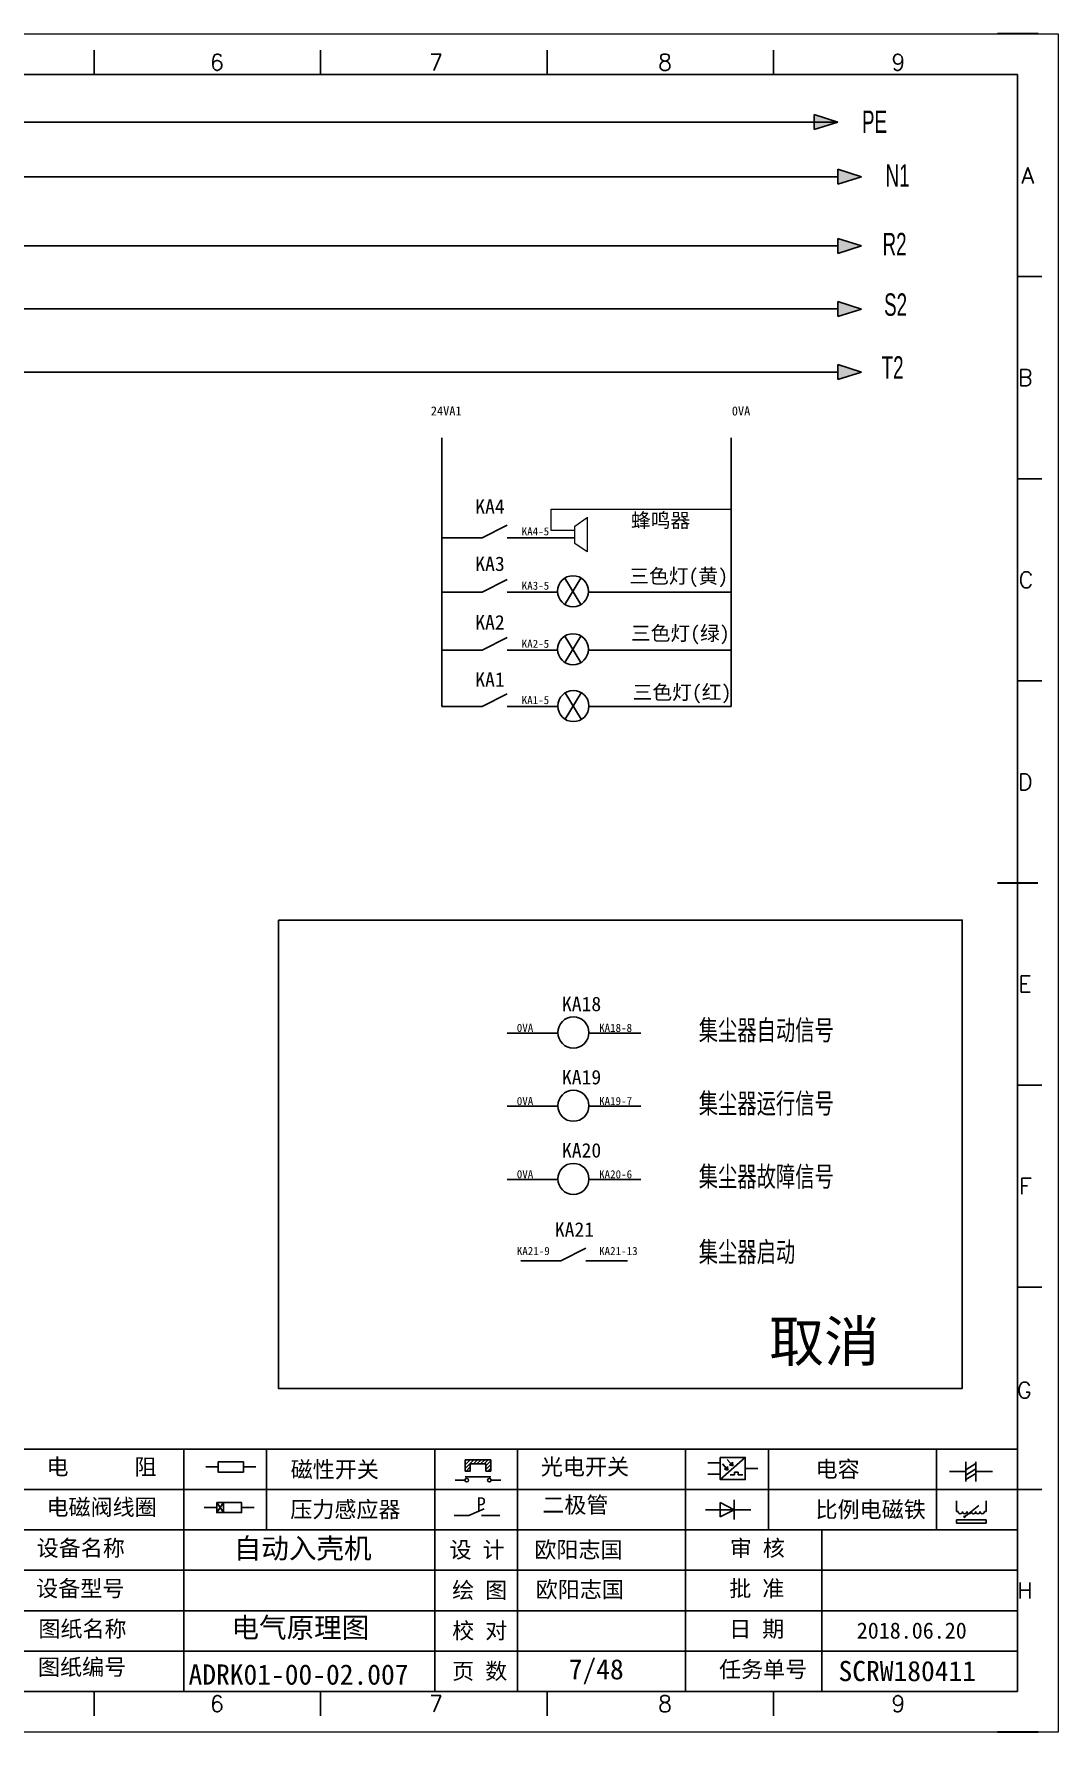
# Model space of a CAD drawing. Header units: millimetres. Extents: x 336 to 12810, y -1577 to 4105.
# Drawn here: x 8904.3 to 9031, y -58.4 to 151.6 of the extents above; entities that cross this region are included whole.
import ezdxf
from ezdxf.enums import TextEntityAlignment as Align

# ---------------------------------------------------------------- set-up
doc = ezdxf.new("R2010")
doc.units = ezdxf.units.MM
doc.layers.add('AE_BOR', color=1, linetype='Continuous')
doc.layers.add('MISC', color=2, linetype='Continuous')
doc.styles.get("Standard").update_dxf_attribs({"font": ''})
doc.styles.add('WD', font='romans.shx', dxfattribs={"width": 0.8, "bigfont": 'gbcbig.shx'})
doc.styles.add('样式 0', font='')
doc.styles.add('样式 8', font='arial.ttf', dxfattribs={"width": 0.6, "height": 2.5})
doc.styles.add('汉字', font='')
doc.styles.get('Standard').set_extended_font_data('SimSun')
doc.styles.get('样式 0').set_extended_font_data('KaiTi_GB2312')
doc.styles.get('汉字').set_extended_font_data('新宋体')

# ---------------------------------------------------------------- blocks, each defined once
blk = doc.blocks.new('磁性开关')
at = {"linetype": 'ByBlock'}
h = blk.add_hatch(dxfattribs=at)
h.set_pattern_fill('ANSI31', color=256, scale=0.1, style=0)
h.paths.add_polyline_path([(-1910.88, -776.69), (-1910.88, -775.29), (-1907.69, -775.29), (-1907.69, -776.69), (-1908.31, -776.69), (-1908.31, -775.79), (-1910.25, -775.79), (-1910.25, -776.69)])
for p, q in [((-1910.88, -776.69), (-1910.88, -775.29)), ((-1910.88, -775.29), (-1907.69, -775.29)), ((-1910.88, -776.69), (-1910.25, -776.69)), ((-1910.25, -776.69), (-1910.25, -775.79)), ((-1910.25, -775.79), (-1908.31, -775.79)), ((-1908.31, -776.69), (-1908.31, -775.79)), ((-1908.31, -776.69), (-1907.69, -776.69)), ((-1907.69, -775.29), (-1907.69, -776.69)), ((-1910.91, -777.81), (-1912.09, -777.81)), ((-1910.88, -777.39), (-1907.69, -777.39)), ((-1907.66, -777.81), (-1906.48, -777.81))]:
    blk.add_line(p, q, dxfattribs=at)
for centre in [(-1910.68, -777.81), (-1907.88, -777.81)]:
    blk.add_circle(centre, 0.225, dxfattribs=at)
blk = doc.blocks.new('光电开关')
at = {"linetype": 'ByBlock'}
h = blk.add_hatch(dxfattribs=at)
h.set_pattern_fill('ANSI31', color=256, scale=0.01, style=0)
h.set_pattern_definition([(45, (0.172267, 0), (-0.0224506403, 0.0224506403), [])])
h.paths.add_polyline_path([(-1882.44, -776.34), (-1882.5, -775.91), (-1882.68, -776.07)])
h.paths.add_polyline_path([(-1882.86, -776.23), (-1882.44, -776.34), (-1882.68, -776.07)])
h.paths.add_polyline_path([(-1883.05, -776.88), (-1883.11, -776.45), (-1883.29, -776.61)])
h.paths.add_polyline_path([(-1883.47, -776.77), (-1883.05, -776.88), (-1883.29, -776.61)])
for p, q in [((-1884.01, -775.96), (-1885.56, -775.96)), ((-1880.91, -775.3), (-1884.01, -778.05)), ((-1883.75, -776.09), (-1883.05, -776.88)), ((-1883.11, -776.45), (-1883.47, -776.77)), ((-1883.05, -776.88), (-1883.47, -776.77)), ((-1883.14, -775.55), (-1882.44, -776.34)), ((-1883.05, -776.88), (-1883.11, -776.45)), ((-1882.5, -775.91), (-1882.86, -776.23)), ((-1882.44, -776.34), (-1882.86, -776.23)), ((-1882.44, -776.34), (-1882.5, -775.91)), ((-1879.37, -776.67), (-1880.91, -776.67)), ((-1884.01, -777.39), (-1885.56, -777.39)), ((-1882.78, -777.47), (-1882.23, -777.47)), ((-1882.23, -777.47), (-1882.23, -777.14)), ((-1882.23, -777.14), (-1881.78, -777.14)), ((-1881.78, -777.47), (-1881.78, -777.14)), ((-1881.23, -777.47), (-1881.78, -777.47))]:
    blk.add_line(p, q, dxfattribs=at)
blk.add_lwpolyline([(-1884.01, -775.3), (-1880.91, -775.3), (-1880.91, -778.05), (-1884.01, -778.05)], close=True, dxfattribs=at)
blk = doc.blocks.new('电磁阀线圈')
at = {"linetype": 'ByBlock'}
for p, q in [((-1854.61, -796.54), (-1856.17, -796.54)), ((-1854.61, -795.92), (-1853.75, -797.16)), ((-1853.75, -795.92), (-1854.61, -797.16)), ((-1853.75, -795.92), (-1853.75, -797.16)), ((-1851.53, -796.54), (-1849.97, -796.54))]:
    blk.add_line(p, q, dxfattribs=at)
blk.add_lwpolyline([(-1854.61, -795.92), (-1851.53, -795.92), (-1851.53, -797.16), (-1854.61, -797.16)], close=True, dxfattribs=at)
blk = doc.blocks.new('压力感应器')
at = {"linetype": 'ByBlock'}
for p, q in [((-1815.59, -777.73), (-1813.71, -776.93)), ((-1817.44, -777.73), (-1815.59, -777.73)), ((-1811.78, -777.73), (-1814.05, -777.73))]:
    blk.add_line(p, q, dxfattribs=at)
at = {"linetype": 'ByBlock', "insert": (-1814.65, -775.48), "char_height": 1.68, "width": 1.2242, "attachment_point": 1}
blk.add_mtext('{\\fNSimSun|b0|i0|c134|p49;P}', dxfattribs=at)
blk = doc.blocks.new('二极管')
at = {"linetype": 'ByBlock'}
for p, q in [((-1787.52, -776.77), (-1781.92, -776.77)), ((-1783.97, -776.77), (-1785.69, -775.9)), ((-1785.69, -775.9), (-1785.69, -777.65)), ((-1783.97, -776.77), (-1785.69, -777.65)), ((-1783.97, -777.99), (-1783.97, -775.56))]:
    blk.add_line(p, q, dxfattribs=at)
blk = doc.blocks.new('电容')
at = {"linetype": 'ByBlock'}
for p, q in [((-1756.08, -782.99), (-1756.08, -780.56)), ((-1754.86, -780.79), (-1756.08, -781.55)), ((-1754.86, -782.99), (-1754.86, -780.56)), ((-1756.08, -781.77), (-1758.13, -781.77)), ((-1754.86, -781.44), (-1756.08, -782.2)), ((-1754.86, -781.99), (-1756.08, -782.75)), ((-1754.86, -781.77), (-1752.81, -781.77))]:
    blk.add_line(p, q, dxfattribs=at)
blk = doc.blocks.new('比例电磁阀')
at = {"linetype": 'ByBlock'}
for p, q in [((-1757.26, -775.38), (-1757.26, -776.71)), ((-1757.26, -776.71), (-1757.05, -776.71)), ((-1754.5, -775.98), (-1756.35, -777.44)), ((-1753.58, -776.71), (-1753.8, -776.71)), ((-1753.58, -775.38), (-1753.58, -776.71)), ((-1753.6, -777.73), (-1757.25, -777.73)), ((-1757.25, -778.13), (-1757.25, -777.73)), ((-1753.6, -778.13), (-1757.25, -778.13)), ((-1756.35, -777.44), (-1756.25, -777.25)), ((-1756.35, -777.44), (-1756.15, -777.38)), ((-1756.15, -777.38), (-1756.25, -777.25)), ((-1753.6, -777.73), (-1753.6, -778.13))]:
    blk.add_line(p, q, dxfattribs=at)
for centre in [(-1756.78, -776.71), (-1756.24, -776.71), (-1755.7, -776.71), (-1755.15, -776.71), (-1754.61, -776.71), (-1754.07, -776.71)]:
    blk.add_arc(centre, 0.271, 180, 0, dxfattribs=at)
blk = doc.blocks.new('电阻')
at = {"linetype": 'ByBlock'}
for p, q in [((-3.09, 0), (-1.57, 0)), ((1.57, 0), (3.09, 0))]:
    blk.add_line(p, q, dxfattribs=at)
blk.add_lwpolyline([(-1.57, 0.63), (1.57, 0.63), (1.57, -0.63), (-1.57, -0.63)], close=True, dxfattribs=at)
blk = doc.blocks.new('电控横A4')
for p, q in [((292, -5), (5, -5)), ((292, -205), (292, -5)), ((10.03, -205), (289.53, -205)), ((130.8, -205), (190.75, -205)), ((190.75, -205), (259.54, -205))]:
    blk.add_line(p, q)
at = {"linetype": 'ByBlock'}
for p, q in [((292, -175), (5, -175)), ((292, -180), (5, -180)), ((292, -185), (5, -185)), ((292, -190), (5, -190)), ((292, -195), (5, -195)), ((292, -200), (168.03, -200))]:
    blk.add_line(p, q, dxfattribs=at)
at = {"color": 0, "lineweight": -2}
for p, q in [((188.84, -175), (188.84, -185)), ((199.08, -175), (199.08, -185)), ((219.89, -175), (219.89, -185)), ((230.12, -175), (230.12, -185)), ((250.93, -175), (250.93, -185)), ((261.17, -175), (261.17, -185)), ((281.98, -175), (281.98, -185)), ((188.84, -185), (188.84, -204.92)), ((219.89, -185), (219.89, -205)), ((230.12, -185), (230.12, -205)), ((250.93, -185), (250.93, -205)), ((267.79, -185), (267.79, -205))]:
    blk.add_line(p, q, dxfattribs=at)
at = {"color": 0, "ltscale": 2}
for p, q in [((292, -205), (292, -183.55)), ((259.54, -205), (289.53, -205)), ((259.54, -205), (292, -205))]:
    blk.add_line(p, q, dxfattribs=at)
at = {"layer": 'AE_BOR', "color": 1, "lineweight": 15}
for p, q in [((0, 0), (297, 0)), ((297, 0), (297, -210)), ((297, -210), (0, -210))]:
    blk.add_line(p, q, dxfattribs=at)
at = {"layer": 'AE_BOR'}
for p, q in [((177.78, -5), (177.78, -2)), ((205.78, -5), (205.78, -2)), ((233.78, -5), (233.78, -2)), ((261.78, -5), (261.78, -2)), ((292, -30), (295, -30)), ((292, -55), (295, -55)), ((292, -80), (295, -80)), ((292, -130), (295, -130)), ((292, -155), (295, -155)), ((292, -180), (295, -180)), ((177.78, -205), (177.78, -208)), ((205.78, -205), (205.78, -208)), ((233.78, -205), (233.78, -208)), ((261.78, -205), (261.78, -208))]:
    blk.add_line(p, q, dxfattribs=at)
at = {"layer": 'AE_BOR', "lineweight": 30}
for p, q in [((294.53, 0), (289.53, 0)), ((294.53, -210), (289.53, -210))]:
    blk.add_line(p, q, dxfattribs=at)
at = {"layer": 'AE_BOR', "color": 2, "lineweight": 30}
blk.add_line((289.5, -105), (294.5, -105), dxfattribs=at)
at = {"linetype": 'ByBlock'}
for name, p in [('磁性开关', (2134.53, 598.96)), ('光电开关', (2139.22, 599.27)), ('电容', (2041.69, 603.98)), ('电磁阀线圈', (2047.53, 614.3)), ('压力感应器', (2039.72, 594.52)), ('二极管', (2040.91, 594.27)), ('比例电磁阀', (2041.69, 593.98))]:
    blk.add_blockref(name, p, dxfattribs=at)
blk.add_blockref('电阻', (194.66, -177.22))
at = {"char_height": 2, "attachment_point": 1, "style": '汉字'}
for s, insert in [('{\\fKaiTi_GB2312|b0|i0|c134|p49;电      阻}', (171.86, -176.19)), ('{\\fKaiTi_GB2312|b0|i0|c134|p49;磁性开关}', (202.07, -176.53)), ('{\\fKaiTi_GB2312|b0|i0|c134|p49;光电开关}', (233.02, -176.19)), ('{\\fKaiTi_GB2312|b0|i0|c134|p49;电容}', (267, -176.48)), ('{\\fKaiTi_GB2312|b0|i0|c134|p49;电磁阀线圈}', (171.86, -181.19)), ('{\\fKaiTi_GB2312|b0|i0|c134|p49;压力感应器}', (202.02, -181.47)), ('{\\fKaiTi_GB2312|b0|i0|c134|p49;二极管}', (233.2, -180.91)), ('{\\fKaiTi_GB2312|b0|i0|c134|p49;比例电磁铁}', (267, -181.48)), ('设备名称', (170.65, -186.24)), ('{\\fKaiTi_GB2312|b0|i0|c134|p0;设 计}', (221.72, -186.46)), ('{\\fKaiTi_GB2312|b0|i0|c134|p0;审 核}', (256.39, -186.25)), ('设备型号', (170.58, -191.24)), ('{\\fKaiTi_GB2312|b0|i0|c134|p0;批 准}', (256.32, -191.25)), ('{\\fKaiTi_GB2312|b0|i0|c134|p0;绘 图}', (222.05, -191.46)), ('图纸名称', (170.86, -196.24)), ('{\\fKaiTi_GB2312|b0|i0|c134|p0;校 对}', (222.05, -196.46)), ('{\\fKaiTi_GB2312|b0|i0|c134|p0;日 期}', (256.32, -196.25)), ('图纸编号', (170.81, -200.96)), ('{\\fKaiTi_GB2312|b0|i0|c134|p0;页 数}', (222.05, -201.46)), ('任务单号', (255.06, -201.25))]:
    blk.add_mtext(s, dxfattribs=dict(at, insert=insert))
at = {"insert": (272.1, -196.45), "char_height": 2, "width": 60.2542, "attachment_point": 1}
blk.add_mtext('{\\fKaiTi_GB2312|b0|i0|c134|p49;2018.06.20}', dxfattribs=at)
at = {"layer": 'AE_BOR', "style": 'WD'}
for s, p in [('6', (192.94, -4.5)), ('7', (220.04, -4.5)), ('8', (248.37, -4.5)), ('9', (277.23, -4.5)), ('6', (192.94, -207.5)), ('7', (220.04, -207.5)), ('8', (248.37, -207.5)), ('9', (277.23, -207.5))]:
    blk.add_text(s, height=2, dxfattribs=at).set_placement(p, align=Align.CENTER)
for s, p in [('A', (294.03, -17.5)), ('B', (293.84, -42.5)), ('C', (293.93, -67.5)), ('D', (293.84, -92.5)), ('E', (293.74, -117.5)), ('F', (293.74, -142.5)), ('F', (293.74, -142.5)), ('G', (293.74, -167.72)), ('H', (293.84, -192.5))]:
    blk.add_text(s, height=2, dxfattribs=at).set_placement(p, align=Align.MIDDLE_RIGHT)

msp = doc.modelspace()

# ---------------------------------------------------------------- hatches: boundary and pattern name
for points in [[(9003.738, 133.048), (9003.738, 134.919), (9006.656, 133.984)], [(9003.738, 126.353), (9006.656, 125.418), (9003.738, 124.483)], [(9003.738, 118.557), (9006.656, 117.622), (9003.738, 116.686)], [(9003.738, 108.89), (9003.738, 110.761), (9006.656, 109.825)]]:
    msp.add_hatch(color=256).paths.add_polyline_path(points)
at = {"layer": 'MISC'}
msp.add_hatch(color=256, dxfattribs=at).paths.add_polyline_path([(9000.819, 141.683), (9003.738, 140.748), (9000.819, 139.813)])

# ---------------------------------------------------------------- linework, layer by layer
for p, q in [((9006.656, 133.984), (9003.738, 134.919)), ((9003.738, 134.919), (9003.738, 133.048)), ((9006.656, 133.984), (9003.738, 133.048)), ((9006.656, 125.418), (9003.738, 126.353)), ((9003.738, 126.353), (9003.738, 124.483)), ((8851.801, 125.418), (9003.738, 125.418)), ((9006.656, 125.418), (9003.738, 124.483)), ((8851.801, 117.656), (9003.631, 117.656)), ((9006.656, 117.622), (9003.738, 118.557)), ((9003.738, 118.557), (9003.738, 116.686)), ((9006.656, 117.622), (9003.738, 116.686)), ((8849.736, 109.821), (9003.725, 109.821)), ((9006.656, 109.825), (9003.738, 110.761)), ((9003.738, 110.761), (9003.738, 108.89)), ((9006.656, 109.825), (9003.738, 108.89)), ((8962.818, 90.884), (8959.733, 89.328)), ((8959.733, 89.328), (8954.771, 89.329)), ((8971.245, 89.324), (8962.818, 89.327)), ((8962.818, 84.162), (8959.733, 82.607)), ((8969.952, 84.344), (8971.96, 81.082)), ((8971.96, 84.344), (8969.952, 81.082)), ((8959.733, 82.607), (8954.771, 82.607)), ((8969.065, 82.607), (8962.818, 82.607)), ((8972.866, 82.607), (8990.545, 82.607)), ((8962.818, 76.979), (8959.733, 75.423)), ((8969.952, 77.169), (8971.96, 73.907)), ((8971.96, 77.169), (8969.952, 73.907)), ((8959.733, 75.423), (8954.771, 75.423)), ((8969.138, 75.423), (8962.818, 75.423)), ((8972.842, 75.423), (8990.545, 75.423)), ((8962.818, 70.016), (8959.733, 68.46)), ((8969.996, 70.151), (8972.005, 66.889)), ((8972.005, 70.151), (8969.996, 66.889)), ((8959.733, 68.46), (8954.771, 68.46)), ((8969.138, 68.46), (8962.818, 68.46)), ((8972.842, 68.46), (8990.545, 68.46)), ((8969.138, 28.078), (8962.818, 28.078)), ((8979.38, 28.078), (8973.059, 28.078)), ((8969.138, 19.027), (8962.818, 19.027)), ((8979.38, 19.027), (8973.059, 19.027)), ((8969.138, 9.975), (8962.818, 9.975)), ((8979.38, 9.975), (8973.059, 9.975)), ((8972.577, 1.479), (8969.492, -0.077)), ((8969.492, -0.077), (8964.53, -0.076)), ((8977.712, -0.081), (8972.577, -0.078))]:
    msp.add_line(p, q)
at = {"color": 0}
msp.add_line((9003.738, 133.984), (8768.034, 133.984), dxfattribs=at)
at = {"lineweight": -3}
for p, q in [((8954.771, 68.46), (8954.771, 101.69)), ((8990.545, 68.46), (8990.545, 101.69))]:
    msp.add_line(p, q, dxfattribs=at)
at = {"lineweight": 0}
for p, q in [((8968.294, 90.226), (8968.294, 92.857)), ((8968.294, 92.857), (8990.545, 92.857)), ((8971.227, 90.778), (8972.738, 91.833)), ((8971.227, 88.606), (8971.227, 90.778)), ((8972.733, 91.865), (8972.733, 87.603)), ((8971.208, 90.226), (8968.294, 90.226)), ((8972.733, 87.603), (8971.227, 88.606))]:
    msp.add_line(p, q, dxfattribs=at)
at = {"color": 2}
msp.add_lwpolyline([(8934.538, 42.056), (9019.139, 42.056), (9019.139, -15.862), (8934.538, -15.862)], close=True, dxfattribs=at)
for centre in [(8970.982, 82.718), (8970.982, 75.543), (8971.026, 68.525), (8971.026, 28.143), (8971.026, 19.092), (8971.026, 10.04)]:
    msp.add_circle(centre, 1.924)
at = {"layer": 'MISC'}
for p, q in [((8768.034, 140.748), (9003.738, 140.748)), ((9003.738, 140.748), (9000.819, 141.683)), ((9000.819, 141.683), (9000.819, 139.813)), ((9003.738, 140.748), (9000.819, 139.813))]:
    msp.add_line(p, q, dxfattribs=at)

# ---------------------------------------------------------------- block references
msp.add_blockref('电控横A4', (8733.986, 151.639))

# ---------------------------------------------------------------- texts
msp.add_text('7/48', height=2.5).set_placement((8970.454, -51.85))
at = {"color": 3, "char_height": 2.772, "attachment_point": 1, "style": '样式 8'}
for s, insert, width in [('N1', (9009.651, 135.516), 4.96666), ('R2', (9009.276, 127.04), 15.27425), ('S2', (9009.467, 119.556), 19.43687), ('T2', (9009.162, 111.782), 15.27425)]:
    msp.add_mtext(s, dxfattribs=dict(at, insert=insert, width=width))
at = {"char_height": 1.7836, "width": 3.98012, "attachment_point": 1, "style": '样式 0'}
for s, insert in [('\\pi-0.08632;KA4', (8958.98, 94.087)), ('\\pi-0.08632;KA3', (8958.98, 87.01)), ('\\pi-0.08632;KA2', (8958.98, 79.771)), ('\\pi-0.08632;KA1', (8958.98, 72.693)), ('KA18', (8969.618, 32.571)), ('KA19', (8969.618, 23.519)), ('KA20', (8969.618, 14.468)), ('KA21', (8968.739, 4.682))]:
    msp.add_mtext(s, dxfattribs=dict(at, insert=insert))
at = {"char_height": 1.792, "width": 25.16585, "attachment_point": 1}
for s, insert in [('{\\fSimSun|b0|i0|c134|p2;蜂鸣器}', (8978.146, 92.388)), ('{三色灯(\\fSimSun|b0|i0|c134|p2;黄)}', (8977.943, 85.491)), ('三色灯({\\fSimSun|b0|i0|c134|p2;绿)}', (8978.146, 78.422)), ('三色{灯(\\fSimSun|b0|i0|c134|p2;红\\fSimSun|b0|i0|c134|p2;)}', (8978.356, 71.121))]:
    msp.add_mtext(s, dxfattribs=dict(at, insert=insert))
at = {"color": 0, "lineweight": -2, "char_height": 2.5, "width": 24.49583, "attachment_point": 1}
for s, insert in [('{\\W0.7;\\C256;集尘器自动信号}', (8986.537, 29.691)), ('{\\W0.7;\\C256;集尘器运行信号}', (8986.537, 20.639)), ('{\\W0.7;\\C256;集尘器故障信号}', (8986.537, 11.588)), ('{\\W0.7;\\C256;集尘器启动}', (8986.537, 2.269))]:
    msp.add_mtext(s, dxfattribs=dict(at, insert=insert))
at = {"color": 2, "lineweight": 0, "insert": (8995.236, -7.542), "char_height": 5, "width": 26.49922, "attachment_point": 1}
msp.add_mtext('取消', dxfattribs=at)
at = {"attachment_point": 1}
for s, width, insert, char_height in [('自动入壳机', 22.80454, (8929.015, -34.389), 2.5), ('欧阳志国', 22.80454, (8966.197, -34.809), 2), ('欧阳志国', 22.80454, (8966.369, -39.725), 2), ('电气原理图', 22.80454, (8928.73, -44.198), 2.5), ('ADRK01-00-02.007', 32.99572, (8923.42, -49.998), 2.5), ('SCRW180411', 32.99572, (9003.83, -49.568), 2.5)]:
    msp.add_mtext_dynamic_manual_height_columns(s, width=width, gutter_width=12.5, heights=[0], dxfattribs=dict(at, insert=insert, char_height=char_height))
at = {"layer": 'MISC', "insert": (9006.732, 142.169), "char_height": 2.772, "width": 4.96666, "attachment_point": 1, "style": '样式 8'}
msp.add_mtext('PE', dxfattribs=at)
at = {"layer": 'MISC', "color": 3, "attachment_point": 1, "style": '样式 0'}
for s, insert, char_height, width in [('{\\fNSimSun|b0|i0|c134|p49;24VA1}', (8953.393, 105.578), 1.12, 2.80942), ('\\pi0.40359;{\\fNSimSun|b0|i0|c134|p49;0VA}', (8990.224, 105.578), 1.12, 3.19468), ('{\\fNSimSun|b0|i0|c134|p49;KA4-5}', (8964.634, 90.629), 1, 4.03201), ('{\\fNSimSun|b0|i0|c134|p49;KA3-5}', (8964.634, 83.906), 1, 4.03201), ('{\\fNSimSun|b0|i0|c134|p49;KA2-5}', (8964.634, 76.723), 1, 4.03201), ('{\\fNSimSun|b0|i0|c134|p49;KA1-5}', (8964.634, 69.76), 1, 4.03201), ('{\\fNSimSun|b0|i0|c134|p49;0VA}', (8964.027, 29.224), 1, 4.03201), ('{\\fNSimSun|b0|i0|c134|p49;KA18-8}', (8974.209, 29.224), 1, 4.03201), ('{\\fNSimSun|b0|i0|c134|p49;0VA}', (8964.027, 20.172), 1, 4.03201), ('{\\fNSimSun|b0|i0|c134|p49;KA19-7}', (8974.209, 20.172), 1, 4.03201), ('{\\fNSimSun|b0|i0|c134|p49;0VA}', (8964.027, 11.121), 1, 4.03201), ('{\\fNSimSun|b0|i0|c134|p49;KA20-6}', (8974.209, 11.121), 1, 4.03201), ('{\\fNSimSun|b0|i0|c134|p49;KA21-9}', (8964.027, 1.631), 1, 4.03201), ('{\\fNSimSun|b0|i0|c134|p49;KA21-13}', (8974.209, 1.631), 1, 4.03201)]:
    msp.add_mtext(s, dxfattribs=dict(at, insert=insert, char_height=char_height, width=width))

doc.saveas('drawing.dxf')
